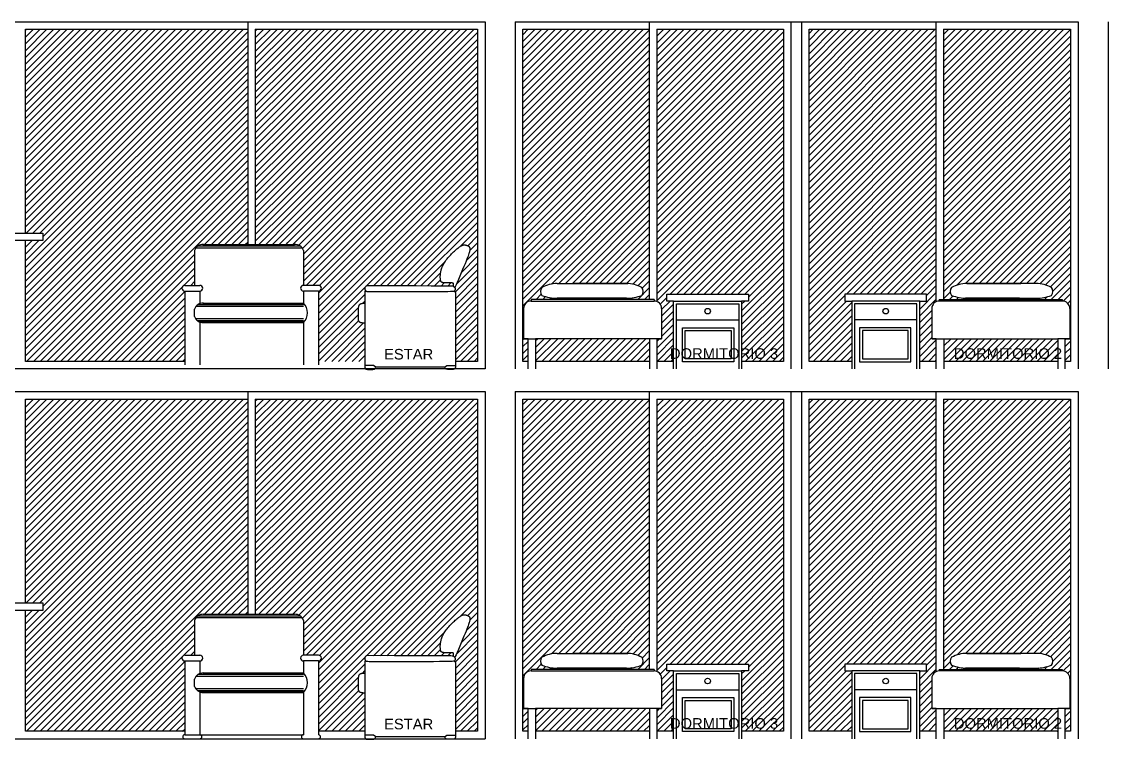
# Model space of a CAD drawing. Header units: millimetres. Extents: x 1217 to 2428, y 234 to 644.
# Drawn here: x 2252.71 to 2259.9, y 421.5 to 426.25 of the extents above; entities that cross this region are included whole.
import ezdxf

# ---------------------------------------------------------------- set-up
doc = ezdxf.new("R2010")
doc.units = ezdxf.units.MM
for name, color, linetype in [('0.1', 251, 'Continuous'), ('0.2', 2, 'Continuous'), ('0.3', 6, 'Continuous'), ('MURO', 5, 'Continuous'), ('Texto', 1, 'Continuous')]:
    doc.layers.add(name, color=color, linetype=linetype)
doc.styles.get("Standard").update_dxf_attribs({"font": 'arial.ttf'})
pattern_1 = [(45, (422.33998, -275.673546), (-0.0224506403, 0.0224506403), [])]
pattern_2 = [(45, (422.33998, -273.22355), (-0.0224506403, 0.0224506403), [])]
pattern_3 = [(45, (422.339967, -273.223546), (-0.0224506403, 0.0224506403), [])]

# ---------------------------------------------------------------- blocks, each defined once
blk = doc.blocks.new('sillon elv 1')
at = {"layer": '0.2'}
blk.add_line((382065.2343, 7753267.5813), (382065.6901, 7753267.5813), dxfattribs=at)
for points in [[(382065.1739, 7753268.114), (382065.1742, 7753268.1156), (382065.1744, 7753268.1172), (382065.1745, 7753268.1189), (382065.1746, 7753268.1205), (382065.1745, 7753268.1222), (382065.1745, 7753268.1238), (382065.1744, 7753268.1253), (382065.1744, 7753268.1268), (382065.1745, 7753268.1281), (382065.1745, 7753268.1294), (382065.1747, 7753268.1306), (382065.1749, 7753268.1316), (382065.1751, 7753268.1326), (382065.1753, 7753268.1335), (382065.1756, 7753268.1342), (382065.1759, 7753268.1349), (382065.1762, 7753268.1355), (382065.1765, 7753268.136), (382065.1768, 7753268.1364), (382065.1771, 7753268.1368), (382065.1775, 7753268.1371), (382065.178, 7753268.1373), (382065.1785, 7753268.1375), (382065.179, 7753268.1376), (382065.1796, 7753268.1377), (382065.1804, 7753268.1378), (382065.1814, 7753268.1379), (382065.1828, 7753268.1379), (382065.1846, 7753268.138), (382065.187, 7753268.138), (382065.19, 7753268.1381), (382065.1937, 7753268.1381), (382065.1982, 7753268.1381), (382065.2034, 7753268.1382), (382065.2089, 7753268.1383), (382065.2147, 7753268.1384), (382065.2204, 7753268.1385), (382065.2259, 7753268.1386), (382065.231, 7753268.1388), (382065.2353, 7753268.139), (382065.2389, 7753268.1392), (382065.2417, 7753268.1395), (382065.2439, 7753268.1397), (382065.2455, 7753268.14), (382065.2467, 7753268.1403), (382065.2476, 7753268.1405), (382065.2482, 7753268.1408), (382065.2488, 7753268.141), (382065.2493, 7753268.1412), (382065.2498, 7753268.1413), (382065.2504, 7753268.1415), (382065.2509, 7753268.1417), (382065.2515, 7753268.142), (382065.2522, 7753268.1423), (382065.2529, 7753268.1426), (382065.2537, 7753268.1431), (382065.2545, 7753268.1437), (382065.2554, 7753268.1444), (382065.2563, 7753268.1454), (382065.2572, 7753268.1465), (382065.2581, 7753268.148), (382065.2589, 7753268.1498), (382065.2597, 7753268.1519), (382065.2604, 7753268.1545), (382065.2611, 7753268.1574), (382065.2616, 7753268.1608), (382065.262, 7753268.1645), (382065.2624, 7753268.1685), (382065.2626, 7753268.1727), (382065.2627, 7753268.1771), (382065.2627, 7753268.1816), (382065.2627, 7753268.1863), (382065.2625, 7753268.1909), (382065.2622, 7753268.1956), (382065.2617, 7753268.2004), (382065.2611, 7753268.2053), (382065.2603, 7753268.2102), (382065.2593, 7753268.2154), (382065.258, 7753268.2207), (382065.2565, 7753268.2262), (382065.2547, 7753268.2319), (382065.2526, 7753268.2378), (382065.2501, 7753268.2439), (382065.2474, 7753268.2502), (382065.2443, 7753268.2566), (382065.2408, 7753268.2632), (382065.2369, 7753268.2699), (382065.2327, 7753268.2767), (382065.228, 7753268.2836), (382065.2229, 7753268.2906), (382065.2176, 7753268.2976), (382065.212, 7753268.3046), (382065.2061, 7753268.3115), (382065.2001, 7753268.3182), (382065.194, 7753268.3249), (382065.1878, 7753268.3313), (382065.1816, 7753268.3375), (382065.1754, 7753268.3434), (382065.1694, 7753268.349), (382065.1635, 7753268.3543), (382065.1578, 7753268.3592), (382065.1525, 7753268.3637), (382065.1475, 7753268.3679), (382065.1429, 7753268.3715), (382065.1387, 7753268.3747), (382065.135, 7753268.3775), (382065.1316, 7753268.3799), (382065.1286, 7753268.382), (382065.1259, 7753268.3837), (382065.1233, 7753268.3851), (382065.1209, 7753268.3863), (382065.1187, 7753268.3874), (382065.1165, 7753268.3882), (382065.1144, 7753268.3889), (382065.1123, 7753268.3895), (382065.1103, 7753268.3899), (382065.1083, 7753268.3902), (382065.1063, 7753268.3904), (382065.1044, 7753268.3905), (382065.1024, 7753268.3904), (382065.1005, 7753268.3903), (382065.0985, 7753268.39), (382065.0966, 7753268.3897), (382065.0947, 7753268.3894), (382065.0929, 7753268.3889), (382065.0912, 7753268.3885), (382065.0896, 7753268.388), (382065.088, 7753268.3876), (382065.0866, 7753268.3872), (382065.0853, 7753268.3867), (382065.084, 7753268.3863), (382065.0829, 7753268.3859), (382065.0818, 7753268.3854), (382065.0808, 7753268.385), (382065.0798, 7753268.3846), (382065.0789, 7753268.3841), (382065.0779, 7753268.3836), (382065.077, 7753268.3831), (382065.0761, 7753268.3825), (382065.0752, 7753268.3818), (382065.0743, 7753268.3811), (382065.0735, 7753268.3803), (382065.0726, 7753268.3794), (382065.0718, 7753268.3784), (382065.071, 7753268.3773), (382065.0702, 7753268.376), (382065.0695, 7753268.3746), (382065.0688, 7753268.3731), (382065.0682, 7753268.3715), (382065.0677, 7753268.3697), (382065.0672, 7753268.3679), (382065.0668, 7753268.3659), (382065.0666, 7753268.3638), (382065.0665, 7753268.3614), (382065.0666, 7753268.3588), (382065.0669, 7753268.3558), (382065.0675, 7753268.3524), (382065.0683, 7753268.3484), (382065.0695, 7753268.3438), (382065.0711, 7753268.3385), (382065.0731, 7753268.3324), (382065.0756, 7753268.3252), (382065.0787, 7753268.3168), (382065.0825, 7753268.3069), (382065.0871, 7753268.2952), (382065.0925, 7753268.2816), (382065.099, 7753268.2658), (382065.1066, 7753268.2475), (382065.1153, 7753268.2269), (382065.1246, 7753268.2047), (382065.1341, 7753268.1823), (382065.1433, 7753268.1607), (382065.1516, 7753268.1412), (382065.1585, 7753268.125), (382065.1635, 7753268.1132), (382065.1662, 7753268.107)], [(382065.7482, 7753268.1195), (382065.7512, 7753268.1185), (382065.7538, 7753268.1173), (382065.7559, 7753268.1159), (382065.7576, 7753268.1144), (382065.759, 7753268.1129), (382065.7601, 7753268.1112), (382065.761, 7753268.1096), (382065.7617, 7753268.1079), (382065.7622, 7753268.1063), (382065.7626, 7753268.1048), (382065.7628, 7753268.1033), (382065.7629, 7753268.1018), (382065.763, 7753268.1004), (382065.7629, 7753268.0991), (382065.7628, 7753268.0978), (382065.7626, 7753268.0966), (382065.7624, 7753268.0954), (382065.7621, 7753268.0943), (382065.7618, 7753268.0932), (382065.7614, 7753268.0922), (382065.7609, 7753268.0912), (382065.7604, 7753268.0903), (382065.7599, 7753268.0894), (382065.7593, 7753268.0885), (382065.7586, 7753268.0877), (382065.7578, 7753268.0869), (382065.757, 7753268.0861), (382065.756, 7753268.0854), (382065.7551, 7753268.0847), (382065.754, 7753268.0841), (382065.7529, 7753268.0835), (382065.7517, 7753268.083), (382065.7502, 7753268.0826), (382065.7476, 7753268.0823), (382065.7428, 7753268.082), (382065.7348, 7753268.0818), (382065.7223, 7753268.0816), (382065.7045, 7753268.0815), (382065.6801, 7753268.0814), (382065.6482, 7753268.0813), (382065.6082, 7753268.0812), (382065.5617, 7753268.0812), (382065.5109, 7753268.0812), (382065.458, 7753268.0813), (382065.4051, 7753268.0813), (382065.3544, 7753268.0815), (382065.3081, 7753268.0817), (382065.2683, 7753268.0819), (382065.2366, 7753268.0823), (382065.2126, 7753268.0827), (382065.1951, 7753268.0832), (382065.1831, 7753268.0837), (382065.1755, 7753268.0842), (382065.1711, 7753268.0848), (382065.169, 7753268.0854), (382065.168, 7753268.0859), (382065.1673, 7753268.0865), (382065.1666, 7753268.0871), (382065.166, 7753268.0877), (382065.1655, 7753268.0884), (382065.1649, 7753268.0891), (382065.1645, 7753268.0899), (382065.164, 7753268.0907), (382065.1636, 7753268.0917), (382065.1633, 7753268.0927), (382065.1629, 7753268.0939), (382065.1627, 7753268.0951), (382065.1625, 7753268.0963), (382065.1623, 7753268.0976), (382065.1623, 7753268.0988), (382065.1623, 7753268.1), (382065.1625, 7753268.1011), (382065.1628, 7753268.1021), (382065.1632, 7753268.1031), (382065.1636, 7753268.1039), (382065.1642, 7753268.1048), (382065.1648, 7753268.1056), (382065.1655, 7753268.1063), (382065.1662, 7753268.1071), (382065.1669, 7753268.1078), (382065.1676, 7753268.1086), (382065.1684, 7753268.1094), (382065.1691, 7753268.1101), (382065.1699, 7753268.1109), (382065.1707, 7753268.1116), (382065.1716, 7753268.1124), (382065.1724, 7753268.113), (382065.1733, 7753268.1137), (382065.1743, 7753268.1143), (382065.1753, 7753268.1148), (382065.1764, 7753268.1153), (382065.1774, 7753268.1157), (382065.1785, 7753268.1161), (382065.1796, 7753268.1164), (382065.1807, 7753268.1167), (382065.1818, 7753268.1169), (382065.1839, 7753268.1172), (382065.1926, 7753268.1174), (382065.2144, 7753268.1176), (382065.2558, 7753268.1178), (382065.3233, 7753268.1181), (382065.4235, 7753268.1185), (382065.563, 7753268.1189), (382065.7482, 7753268.1195)], [(382065.1727, 7753268.0846), (382065.1704, 7753268.0832), (382065.1685, 7753268.0819), (382065.1669, 7753268.0806), (382065.1657, 7753268.0794), (382065.1647, 7753268.0781), (382065.164, 7753268.0769), (382065.1634, 7753268.0758), (382065.1631, 7753268.0746), (382065.1628, 7753268.0726), (382065.1626, 7753268.0652), (382065.1625, 7753268.047), (382065.1624, 7753268.0127), (382065.1624, 7753267.9567), (382065.1624, 7753267.8738), (382065.1624, 7753267.7584), (382065.1624, 7753267.6053)], [(382065.7621, 7753268.0013), (382065.7666, 7753268.0017), (382065.7707, 7753268.0019), (382065.7743, 7753268.0019), (382065.7775, 7753268.0017), (382065.7804, 7753268.0013), (382065.783, 7753268.0009), (382065.7852, 7753268.0003), (382065.7873, 7753267.9997), (382065.7892, 7753267.9991), (382065.791, 7753267.9984), (382065.7926, 7753267.9978), (382065.7941, 7753267.9971), (382065.7954, 7753267.9963), (382065.7966, 7753267.9955), (382065.7977, 7753267.9947), (382065.7987, 7753267.9938), (382065.7996, 7753267.9929), (382065.8005, 7753267.9919), (382065.8012, 7753267.9909), (382065.8018, 7753267.9898), (382065.8024, 7753267.9888), (382065.803, 7753267.9877), (382065.8034, 7753267.9866), (382065.8039, 7753267.9855), (382065.8043, 7753267.9843), (382065.8046, 7753267.9831), (382065.8049, 7753267.9816), (382065.8052, 7753267.9797), (382065.8055, 7753267.9773), (382065.8058, 7753267.9743), (382065.806, 7753267.9705), (382065.8062, 7753267.9658), (382065.8064, 7753267.9601), (382065.8066, 7753267.9536), (382065.8068, 7753267.9466), (382065.8069, 7753267.9394), (382065.8071, 7753267.9322), (382065.8072, 7753267.9251), (382065.8072, 7753267.9186), (382065.8072, 7753267.9129), (382065.8072, 7753267.9081), (382065.8072, 7753267.9041), (382065.807, 7753267.901), (382065.8069, 7753267.8984), (382065.8067, 7753267.8964), (382065.8065, 7753267.8948), (382065.8062, 7753267.8934), (382065.8059, 7753267.8922), (382065.8056, 7753267.891), (382065.8053, 7753267.8898), (382065.8048, 7753267.8887), (382065.8044, 7753267.8876), (382065.8039, 7753267.8865), (382065.8033, 7753267.8855), (382065.8027, 7753267.8845), (382065.802, 7753267.8836), (382065.8012, 7753267.8828), (382065.8004, 7753267.882), (382065.7995, 7753267.8812), (382065.7986, 7753267.8805), (382065.7976, 7753267.8799), (382065.7966, 7753267.8793), (382065.7955, 7753267.8787), (382065.7944, 7753267.8782), (382065.7933, 7753267.8777), (382065.7918, 7753267.8772), (382065.7898, 7753267.8767), (382065.787, 7753267.8762), (382065.783, 7753267.8755), (382065.7778, 7753267.8748), (382065.7709, 7753267.874), (382065.7621, 7753267.8731)], [(382065.1619, 7753267.5923), (382065.1619, 7753267.5897), (382065.1619, 7753267.5872), (382065.162, 7753267.585), (382065.1622, 7753267.5829), (382065.1624, 7753267.581), (382065.1627, 7753267.5792), (382065.163, 7753267.5776), (382065.1633, 7753267.5762), (382065.1636, 7753267.5749), (382065.164, 7753267.5737), (382065.1644, 7753267.5727), (382065.1648, 7753267.5718), (382065.1653, 7753267.5709), (382065.1658, 7753267.5702), (382065.1665, 7753267.5695), (382065.1672, 7753267.5689), (382065.168, 7753267.5684), (382065.1689, 7753267.5679), (382065.17, 7753267.5674), (382065.1712, 7753267.5671), (382065.1727, 7753267.5667), (382065.1744, 7753267.5664), (382065.1763, 7753267.5662), (382065.1785, 7753267.566), (382065.1811, 7753267.5658), (382065.1839, 7753267.5657), (382065.1869, 7753267.5657), (382065.19, 7753267.5656), (382065.1932, 7753267.5656), (382065.1965, 7753267.5656), (382065.1997, 7753267.5657), (382065.2028, 7753267.5657), (382065.2058, 7753267.5658), (382065.2087, 7753267.5658), (382065.2114, 7753267.5659), (382065.2139, 7753267.566), (382065.2162, 7753267.5662), (382065.2184, 7753267.5664), (382065.2203, 7753267.5667), (382065.2221, 7753267.5671), (382065.2237, 7753267.5675), (382065.2251, 7753267.5682), (382065.2265, 7753267.5691), (382065.2278, 7753267.5704), (382065.2292, 7753267.5722), (382065.2307, 7753267.5745), (382065.2324, 7753267.5775), (382065.2343, 7753267.5813)], [(382065.7625, 7753267.5923), (382065.7626, 7753267.5897), (382065.7625, 7753267.5872), (382065.7624, 7753267.585), (382065.7623, 7753267.5829), (382065.762, 7753267.581), (382065.7618, 7753267.5792), (382065.7615, 7753267.5776), (382065.7612, 7753267.5762), (382065.7608, 7753267.5749), (382065.7605, 7753267.5737), (382065.7601, 7753267.5727), (382065.7597, 7753267.5718), (382065.7592, 7753267.5709), (382065.7586, 7753267.5702), (382065.758, 7753267.5695), (382065.7573, 7753267.5689), (382065.7565, 7753267.5684), (382065.7556, 7753267.5679), (382065.7545, 7753267.5674), (382065.7533, 7753267.5671), (382065.7518, 7753267.5667), (382065.7501, 7753267.5664), (382065.7482, 7753267.5662), (382065.7459, 7753267.566), (382065.7434, 7753267.5658), (382065.7406, 7753267.5657), (382065.7376, 7753267.5657), (382065.7345, 7753267.5656), (382065.7312, 7753267.5656), (382065.728, 7753267.5656), (382065.7248, 7753267.5657), (382065.7216, 7753267.5657), (382065.7186, 7753267.5658), (382065.7158, 7753267.5658), (382065.7131, 7753267.5659), (382065.7106, 7753267.566), (382065.7083, 7753267.5662), (382065.7061, 7753267.5664), (382065.7041, 7753267.5667), (382065.7024, 7753267.5671), (382065.7008, 7753267.5675), (382065.6993, 7753267.5682), (382065.698, 7753267.5691), (382065.6966, 7753267.5704), (382065.6952, 7753267.5722), (382065.6937, 7753267.5745), (382065.6921, 7753267.5775), (382065.6901, 7753267.5813)]]:
    blk.add_lwpolyline(points, dxfattribs=at)
at = {"layer": '0.2', "elevation": 0}
for points in [[(382065.7529, 7753268.0835), (382065.7621, 7753268.0835), (382065.7621, 7753267.6053)], [(382065.1624, 7753267.6053), (382065.1619, 7753267.5923)], [(382065.2343, 7753267.5813), (382065.2197, 7753267.5923), (382065.1619, 7753267.5923)], [(382065.6901, 7753267.5813), (382065.7047, 7753267.5923), (382065.7636, 7753267.5923)], [(382065.7621, 7753267.6053), (382065.7625, 7753267.5923)]]:
    blk.add_lwpolyline(points, dxfattribs=at)

msp = doc.modelspace()

# ---------------------------------------------------------------- hatches: boundary and pattern name
at = {"layer": '0.1', "ltscale": 3}
h = msp.add_hatch(dxfattribs=at)
h.set_pattern_fill('ANSI31', color=256, scale=0.01)
h.set_pattern_definition(pattern_2)
h.paths.add_polyline_path([(2254.25251, 426.20099), (2254.46816, 426.20099), (2254.46816, 424.77581), (2254.25251, 424.77581)])
h.paths.add_polyline_path([(2252.86861, 426.20099), (2254.20251, 426.20099), (2254.20251, 424.77581), (2253.90862, 424.77581, 0.3308107), (2253.85003, 424.73578), (2253.85003, 424.50486), (2253.78505, 424.50486, 1), (2253.78505, 424.46691), (2253.78505, 424.00099), (2252.86861, 424.00099)])
h.paths.add_polyline_path([(2252.7306, 426.20099), (2252.86861, 426.20099), (2252.86861, 424.00099), (2252.7306, 424.00099), (2252.7306, 424.80099), (2252.84561, 424.80099), (2252.84561, 424.85099), (2252.7306, 424.85099)])
h.paths.add_polyline_path([(2251.81582, 426.20099), (2252.5606, 426.20099), (2252.5606, 425.50099), (2251.81582, 425.50099)])
h.paths.add_polyline_path([(2251.57076, 426.20099), (2251.76582, 426.20099), (2251.76582, 425.50099), (2251.57076, 425.50099)])
h = msp.add_hatch(dxfattribs=at)
h.set_pattern_fill('ANSI31', color=256, scale=0.01)
h.set_pattern_definition(pattern_2)
h.paths.add_polyline_path([(2254.46816, 426.20099), (2255.72441, 426.20099), (2255.72441, 424.00099), (2255.57804, 424.00099), (2255.57805, 424.14078), (2255.57807, 424.25611), (2255.57807, 424.33904), (2255.57805, 424.39499), (2255.57798, 424.42935), (2255.57786, 424.44752), (2255.57762, 424.45673), (2255.57584, 424.46061), (2255.57287, 424.46364), (2255.56824, 424.46681), (2255.57199, 424.46784), (2255.57521, 424.47068), (2255.57709, 424.47439), (2255.57823, 424.47944), (2255.57802, 424.48402), (2255.57641, 424.48699), (2255.5743, 424.48941), (2255.57692, 424.49554), (2255.58196, 424.50732), (2255.58888, 424.52355), (2255.59718, 424.54304), (2255.60633, 424.56459), (2255.61584, 424.58704), (2255.62518, 424.60919), (2255.63384, 424.62986), (2255.64142, 424.64811), (2255.6479, 424.66392), (2255.65339, 424.67753), (2255.65798, 424.68919), (2255.66177, 424.69911), (2255.66487, 424.70754), (2255.66736, 424.7147), (2255.66934, 424.72084), (2255.67091, 424.72616), (2255.67268, 424.73294), (2255.67381, 424.73977), (2255.67398, 424.74492), (2255.67349, 424.7492), (2255.67236, 424.75382), (2255.67029, 424.75836), (2255.66752, 424.76228), (2255.66414, 424.76507), (2255.66021, 424.76716), (2255.6565, 424.76862), (2255.65235, 424.76998), (2255.6473, 424.77137), (2255.64175, 424.77247), (2255.63601, 424.77291), (2255.63114, 424.77247), (2255.62709, 424.77161), (2255.62284, 424.77019), (2255.61832, 424.76814), (2255.61329, 424.76527), (2255.6088, 424.76225), (2255.60546, 424.75986), (2255.60173, 424.75708), (2255.59759, 424.75386), (2255.59299, 424.75018), (2255.58797, 424.74606), (2255.5826, 424.74153), (2255.57695, 424.7366), (2255.57106, 424.73132), (2255.565, 424.72571), (2255.55884, 424.7198), (2255.55264, 424.71362), (2255.54645, 424.7072), (2255.54032, 424.70057), (2255.53432, 424.69379), (2255.52848, 424.6869), (2255.52286, 424.67993), (2255.5175, 424.67294), (2255.51246, 424.66596), (2255.50779, 424.65904), (2255.50352, 424.65222), (2255.49966, 424.64551), (2255.49617, 424.63894), (2255.49306, 424.63251), (2255.4903, 424.62623), (2255.48787, 424.62014), (2255.48575, 424.61423), (2255.48394, 424.60852), (2255.48242, 424.60302), (2255.48115, 424.59772), (2255.48012, 424.59258), (2255.47931, 424.58759), (2255.4787, 424.58272), (2255.47825, 424.57795), (2255.47795, 424.57325), (2255.47777, 424.5686), (2255.4777, 424.56398), (2255.47773, 424.55945), (2255.47786, 424.55504), (2255.47821, 424.54865), (2255.47907, 424.54121), (2255.4803, 424.53539), (2255.48223, 424.53024), (2255.4849, 424.52678), (2255.48798, 424.52458), (2255.49197, 424.52319), (2255.49356, 424.52255), (2255.49745, 424.5219), (2255.50152, 424.52155), (2255.5051, 424.52133), (2255.50949, 424.52113), (2255.51455, 424.52097), (2255.52004, 424.52083), (2255.52577, 424.52071), (2255.53152, 424.52062), (2255.53707, 424.52054), (2255.54221, 424.52048), (2255.54673, 424.52043), (2255.55048, 424.52039), (2255.55348, 424.52035), (2255.55585, 424.52032), (2255.55767, 424.52028), (2255.55904, 424.52023), (2255.56007, 424.52016), (2255.56084, 424.52007), (2255.56145, 424.51996), (2255.56199, 424.51981), (2255.56247, 424.51963), (2255.56291, 424.51939), (2255.5633, 424.51911), (2255.56366, 424.51876), (2255.56399, 424.51834), (2255.56429, 424.51784), (2255.56458, 424.51725), (2255.56486, 424.51657), (2255.56513, 424.5158), (2255.56537, 424.51493), (2255.56558, 424.51396), (2255.56576, 424.51289), (2255.5659, 424.51173), (2255.56599, 424.51046), (2255.56603, 424.5091), (2255.56601, 424.50764), (2255.56597, 424.50609), (2255.56581, 424.50113), (2255.56638, 424.49655), (2255.56265, 424.49825), (2255.55815, 424.49946), (2255.54783, 424.49971), (2255.52607, 424.49992), (2255.48469, 424.50016), (2255.41716, 424.50044), (2255.31694, 424.5008), (2255.17747, 424.50126), (2254.99223, 424.50182), (2254.98783, 424.50034), (2254.9836, 424.49763), (2254.98079, 424.49449), (2254.97866, 424.49049), (2254.97753, 424.48571), (2254.97746, 424.48155), (2254.97815, 424.47704), (2254.97964, 424.47302), (2254.98218, 424.4695), (2254.98673, 424.46585), (2254.97837, 424.46585), (2254.97837, 424.38365), (2254.9738, 424.38408), (2254.96787, 424.38435), (2254.96147, 424.38393), (2254.95644, 424.38299), (2254.95108, 424.38144), (2254.94623, 424.37942), (2254.94261, 424.3771), (2254.93997, 424.37437), (2254.93801, 424.37123), (2254.93615, 424.36691), (2254.93533, 424.36311), (2254.93479, 424.3584), (2254.93444, 424.35279), (2254.93422, 424.34809), (2254.93402, 424.34241), (2254.93382, 424.33596), (2254.93365, 424.32898), (2254.9335, 424.32174), (2254.93337, 424.31449), (2254.93328, 424.30748), (2254.93322, 424.30097), (2254.9332, 424.29522), (2254.93323, 424.28809), (2254.93349, 424.2805), (2254.9341, 424.27596), (2254.93536, 424.27138), (2254.93737, 424.26715), (2254.94026, 424.2639), (2254.94373, 424.26163), (2254.94745, 424.25984), (2254.95175, 424.25876), (2254.95741, 424.25788), (2254.96269, 424.25718), (2254.96959, 424.25637), (2254.97837, 424.25543), (2254.97837, 424.00099), (2254.67089, 424.00099), (2254.67089, 424.46691, 1), (2254.67089, 424.50486), (2254.57089, 424.50486), (2254.57089, 424.73578, 0.3308101), (2254.5123, 424.77581), (2254.46816, 424.77581)])
h = msp.add_hatch(dxfattribs=at)
h.set_pattern_fill('ANSI31', color=256, scale=0.01)
h.set_pattern_definition(pattern_3)
h.paths.add_polyline_path([(2257.07144, 426.201), (2257.74957, 426.201), (2257.74957, 424.00099), (2257.47319, 424.00099), (2257.47319, 424.401), (2257.51819, 424.401), (2257.51819, 424.446), (2257.47319, 424.446), (2257.07144, 424.446)])
h.paths.add_polyline_path([(2256.91199, 426.201), (2257.07144, 426.201), (2257.07144, 424.446), (2256.97819, 424.446), (2256.97819, 424.401), (2257.02319, 424.401), (2257.02319, 424.00099), (2256.91337, 424.00099), (2256.91337, 424.151), (2256.94337, 424.151), (2256.94337, 424.351, 0.3063972), (2256.91199, 424.3974)])
h.paths.add_polyline_path([(2256.0244, 426.201), (2256.86199, 426.201), (2256.86199, 424.411), (2256.07895, 424.411), (2256.07897, 424.401, 0.4142136), (2256.02897, 424.351), (2256.02897, 424.151), (2256.05897, 424.151), (2256.05897, 424.00099), (2256.0244, 424.00099)])
h.paths.add_polyline_path([(2256.15082, 424.43802, -0.340832), (2256.15082, 424.4911, -0.1255988), (2256.25177, 424.51687), (2256.71081, 424.51687, -0.1255988), (2256.81177, 424.4911, -0.340832), (2256.81177, 424.43802, -0.0910283), (2256.71081, 424.41949), (2256.25177, 424.41949, -0.0910283)], flags=16)
h.paths.add_polyline_path([(2256.10897, 424.151), (2256.86337, 424.151), (2256.86337, 424.00099), (2256.10897, 424.00099)])
h.paths.add_polyline_path([(2257.73469, 423.97919), (2256.98255, 423.97919), (2256.98255, 424.12344), (2257.73469, 424.12344)], flags=9)
h = msp.add_hatch(dxfattribs=at)
h.set_pattern_fill('ANSI31', color=256, scale=0.01)
h.set_pattern_definition(pattern_3)
h.paths.add_polyline_path([(2258.81056, 426.201), (2259.65154, 426.201), (2259.64697, 424.351, 0.4142136), (2259.59697, 424.401), (2259.59698, 424.411), (2258.81056, 424.411)])
h.paths.add_polyline_path([(2258.86417, 424.43802, -0.340832), (2258.86417, 424.4911, -0.1255988), (2258.96512, 424.51687), (2259.32257, 424.51687), (2259.42416, 424.51687, -0.1255988), (2259.52512, 424.4911, -0.340832), (2259.52512, 424.43802, -0.0910283), (2259.42416, 424.41949), (2258.96512, 424.41949, -0.0910283)], flags=16)
h.paths.add_polyline_path([(2258.81257, 424.151), (2259.56697, 424.151), (2259.56697, 424.001), (2258.81257, 424.001)])
h.paths.add_polyline_path([(2259.61697, 424.151), (2259.64697, 424.151), (2259.64697, 424.351), (2259.65154, 426.201), (2259.65154, 424.001), (2259.61697, 424.001)])
h.paths.add_polyline_path([(2257.91957, 426.201), (2258.76056, 426.201), (2258.76056, 424.39589, 0.2861952), (2258.73257, 424.351), (2258.73257, 424.151), (2258.76257, 424.151), (2258.76257, 424.001), (2258.65275, 424.001), (2258.65275, 424.401), (2258.69775, 424.401), (2258.69775, 424.446), (2258.20275, 424.446), (2258.15775, 424.446), (2258.15775, 424.401), (2258.20275, 424.401), (2258.20275, 424.001), (2257.91957, 424.001)])
h = msp.add_hatch(dxfattribs=at)
h.set_pattern_fill('ANSI31', color=256, scale=0.01)
h.set_pattern_definition(pattern_1)
h.paths.add_polyline_path([(2254.25251, 423.75099), (2254.46816, 423.75099), (2254.46816, 422.32582), (2254.25251, 422.32582)])
h.paths.add_polyline_path([(2252.86861, 423.75099), (2254.20251, 423.75099), (2254.20251, 422.32582), (2253.90862, 422.32582, 0.3308107), (2253.85003, 422.28579), (2253.85003, 422.05486), (2253.78505, 422.05486, 1), (2253.78505, 422.01691), (2253.78505, 421.55099), (2252.86861, 421.55099)])
h.paths.add_polyline_path([(2252.7306, 423.75099), (2252.86861, 423.75099), (2252.86861, 421.55099), (2252.7306, 421.55099), (2252.7306, 422.35099), (2252.84561, 422.35099), (2252.84561, 422.40099), (2252.7306, 422.40099)])
h.paths.add_polyline_path([(2251.81582, 423.75099), (2252.5606, 423.75099), (2252.5606, 423.05099), (2251.81582, 423.05099)])
h.paths.add_polyline_path([(2251.57076, 423.75099), (2251.76582, 423.75099), (2251.76582, 423.05099), (2251.57076, 423.05099)])
h = msp.add_hatch(dxfattribs=at)
h.set_pattern_fill('ANSI31', color=256, scale=0.01)
h.set_pattern_definition(pattern_1)
h.paths.add_polyline_path([(2254.46816, 423.75099), (2255.72441, 423.75099), (2255.72441, 421.55099), (2255.57804, 421.55099), (2255.57805, 421.69078), (2255.57807, 421.80611), (2255.57807, 421.88904), (2255.57805, 421.94499), (2255.57798, 421.97935), (2255.57786, 421.99753), (2255.57762, 422.00673), (2255.57584, 422.01062), (2255.57287, 422.01364), (2255.56824, 422.01681), (2255.57199, 422.01784), (2255.57521, 422.02069), (2255.57709, 422.02439), (2255.57823, 422.02945), (2255.57802, 422.03402), (2255.57641, 422.037), (2255.5743, 422.03941), (2255.57692, 422.04554), (2255.58196, 422.05733), (2255.58888, 422.07355), (2255.59718, 422.09304), (2255.60633, 422.1146), (2255.61584, 422.13704), (2255.62518, 422.15919), (2255.63384, 422.17987), (2255.64142, 422.19811), (2255.6479, 422.21392), (2255.65339, 422.22754), (2255.65798, 422.23919), (2255.66177, 422.24911), (2255.66487, 422.25754), (2255.66736, 422.26471), (2255.66934, 422.27084), (2255.67091, 422.27616), (2255.67268, 422.28295), (2255.67381, 422.28977), (2255.67398, 422.29492), (2255.67349, 422.2992), (2255.67236, 422.30383), (2255.67029, 422.30836), (2255.66752, 422.31229), (2255.66414, 422.31507), (2255.66021, 422.31716), (2255.6565, 422.31863), (2255.65235, 422.31998), (2255.6473, 422.32138), (2255.64175, 422.32248), (2255.63601, 422.32291), (2255.63114, 422.32247), (2255.62709, 422.32161), (2255.62284, 422.32019), (2255.61832, 422.31814), (2255.61329, 422.31527), (2255.6088, 422.31225), (2255.60546, 422.30986), (2255.60173, 422.30708), (2255.59759, 422.30386), (2255.59299, 422.30019), (2255.58797, 422.29607), (2255.5826, 422.29153), (2255.57695, 422.28661), (2255.57106, 422.28133), (2255.565, 422.27572), (2255.55884, 422.26981), (2255.55264, 422.26362), (2255.54645, 422.2572), (2255.54032, 422.25058), (2255.53432, 422.24379), (2255.52848, 422.2369), (2255.52286, 422.22994), (2255.5175, 422.22294), (2255.51246, 422.21596), (2255.50779, 422.20905), (2255.50352, 422.20222), (2255.49966, 422.19552), (2255.49617, 422.18894), (2255.49306, 422.18251), (2255.4903, 422.17624), (2255.48787, 422.17014), (2255.48575, 422.16423), (2255.48394, 422.15852), (2255.48242, 422.15302), (2255.48115, 422.14772), (2255.48012, 422.14258), (2255.47931, 422.13759), (2255.4787, 422.13272), (2255.47825, 422.12795), (2255.47795, 422.12325), (2255.47777, 422.1186), (2255.4777, 422.11399), (2255.47773, 422.10945), (2255.47786, 422.10504), (2255.47821, 422.09866), (2255.47907, 422.09122), (2255.4803, 422.08539), (2255.48223, 422.08024), (2255.4849, 422.07678), (2255.48798, 422.07459), (2255.49197, 422.07319), (2255.49356, 422.07255), (2255.49745, 422.07191), (2255.50152, 422.07155), (2255.5051, 422.07133), (2255.50949, 422.07114), (2255.51455, 422.07097), (2255.52004, 422.07083), (2255.52577, 422.07072), (2255.53152, 422.07062), (2255.53707, 422.07054), (2255.54221, 422.07048), (2255.54673, 422.07043), (2255.55048, 422.07039), (2255.55348, 422.07036), (2255.55585, 422.07032), (2255.55767, 422.07028), (2255.55904, 422.07023), (2255.56007, 422.07016), (2255.56084, 422.07007), (2255.56145, 422.06996), (2255.56199, 422.06981), (2255.56247, 422.06963), (2255.56291, 422.0694), (2255.5633, 422.06911), (2255.56366, 422.06876), (2255.56399, 422.06834), (2255.56429, 422.06784), (2255.56458, 422.06726), (2255.56486, 422.06658), (2255.56513, 422.0658), (2255.56537, 422.06493), (2255.56558, 422.06396), (2255.56576, 422.0629), (2255.5659, 422.06173), (2255.56599, 422.06047), (2255.56603, 422.0591), (2255.56601, 422.05764), (2255.56597, 422.05609), (2255.56581, 422.05113), (2255.56638, 422.04655), (2255.56265, 422.04826), (2255.55815, 422.04947), (2255.54783, 422.04971), (2255.52607, 422.04992), (2255.48469, 422.05016), (2255.41716, 422.05045), (2255.31694, 422.05081), (2255.17747, 422.05126), (2254.99223, 422.05183), (2254.98783, 422.05034), (2254.9836, 422.04763), (2254.98079, 422.0445), (2254.97866, 422.0405), (2254.97753, 422.03571), (2254.97746, 422.03155), (2254.97815, 422.02704), (2254.97964, 422.02303), (2254.98218, 422.0195), (2254.98673, 422.01586), (2254.97837, 422.01586), (2254.97837, 421.93366), (2254.9738, 421.93408), (2254.96787, 421.93435), (2254.96147, 421.93393), (2254.95644, 421.933), (2254.95108, 421.93144), (2254.94623, 421.92942), (2254.94261, 421.92711), (2254.93997, 421.92438), (2254.93801, 421.92124), (2254.93615, 421.91691), (2254.93533, 421.91311), (2254.93479, 421.9084), (2254.93444, 421.9028), (2254.93422, 421.89809), (2254.93402, 421.89241), (2254.93382, 421.88596), (2254.93365, 421.87899), (2254.9335, 421.87175), (2254.93337, 421.86449), (2254.93328, 421.85749), (2254.93322, 421.85098), (2254.9332, 421.84522), (2254.93323, 421.8381), (2254.93349, 421.8305), (2254.9341, 421.82596), (2254.93536, 421.82138), (2254.93737, 421.81715), (2254.94026, 421.8139), (2254.94373, 421.81163), (2254.94745, 421.80985), (2254.95175, 421.80877), (2254.95741, 421.80788), (2254.96269, 421.80719), (2254.96959, 421.80638), (2254.97837, 421.80543), (2254.97837, 421.55099), (2254.67089, 421.55099), (2254.67089, 422.01691, 1), (2254.67089, 422.05486), (2254.57089, 422.05486), (2254.57089, 422.28579, 0.3308101), (2254.5123, 422.32582), (2254.46816, 422.32582)])
h = msp.add_hatch(dxfattribs=at)
h.set_pattern_fill('ANSI31', color=256, scale=0.01)
h.set_pattern_definition(pattern_1)
h.paths.add_polyline_path([(2257.07145, 423.751), (2257.74959, 423.751), (2257.74959, 421.55099), (2257.4732, 421.55099), (2257.4732, 421.95099), (2257.5182, 421.95099), (2257.5182, 421.99599), (2257.4732, 421.99599), (2257.07145, 421.99599)])
h.paths.add_polyline_path([(2256.912, 423.751), (2257.07145, 423.751), (2257.07145, 421.99599), (2256.9782, 421.99599), (2256.9782, 421.95099), (2257.0232, 421.95099), (2257.0232, 421.55099), (2256.91338, 421.55099), (2256.91338, 421.70099), (2256.94338, 421.70099), (2256.94338, 421.90099, 0.3063972), (2256.912, 421.9474)])
h.paths.add_polyline_path([(2256.02441, 423.751), (2256.862, 423.751), (2256.862, 421.96099), (2256.07897, 421.96099), (2256.07898, 421.95099, 0.4142136), (2256.02898, 421.90099), (2256.02898, 421.70099), (2256.05898, 421.70099), (2256.05898, 421.55099), (2256.02441, 421.55099)])
h.paths.add_polyline_path([(2256.15083, 421.98802, -0.340832), (2256.15083, 422.0411, -0.1255988), (2256.25178, 422.06687), (2256.71083, 422.06687, -0.1255988), (2256.81178, 422.0411, -0.340832), (2256.81178, 421.98802, -0.0910283), (2256.71083, 421.96949), (2256.25178, 421.96949, -0.0910283)], flags=16)
h.paths.add_polyline_path([(2256.10898, 421.70099), (2256.86338, 421.70099), (2256.86338, 421.55099), (2256.10898, 421.55099)])
h.paths.add_polyline_path([(2257.7347, 421.52919), (2256.98256, 421.52919), (2256.98256, 421.67344), (2257.7347, 421.67344)], flags=9)
h = msp.add_hatch(dxfattribs=at)
h.set_pattern_fill('ANSI31', color=256, scale=0.01)
h.set_pattern_definition(pattern_1)
h.paths.add_polyline_path([(2258.81057, 423.75099), (2259.65155, 423.75099), (2259.64698, 421.90099, 0.4142136), (2259.59698, 421.95099), (2259.59699, 421.96099), (2258.81057, 421.96099)])
h.paths.add_polyline_path([(2258.86418, 421.98802, -0.340832), (2258.86418, 422.0411, -0.1255988), (2258.96513, 422.06687), (2259.32258, 422.06687), (2259.42418, 422.06687, -0.1255988), (2259.52513, 422.0411, -0.340832), (2259.52513, 421.98802, -0.0910283), (2259.42418, 421.96949), (2258.96513, 421.96949, -0.0910283)], flags=16)
h.paths.add_polyline_path([(2258.81258, 421.70099), (2259.56698, 421.70099), (2259.56698, 421.55099), (2258.81258, 421.55099)])
h.paths.add_polyline_path([(2259.61698, 421.70099), (2259.64698, 421.70099), (2259.64698, 421.90099), (2259.65155, 423.75099), (2259.65155, 421.55099), (2259.61698, 421.55099)])
h.paths.add_polyline_path([(2257.91959, 423.75099), (2258.76057, 423.75099), (2258.76057, 421.94589, 0.2861952), (2258.73258, 421.90099), (2258.73258, 421.70099), (2258.76258, 421.70099), (2258.76258, 421.55099), (2258.65276, 421.55099), (2258.65276, 421.95099), (2258.69776, 421.95099), (2258.69776, 421.99599), (2258.20276, 421.99599), (2258.15776, 421.99599), (2258.15776, 421.95099), (2258.20276, 421.95099), (2258.20276, 421.55099), (2257.91959, 421.55099)])

# ---------------------------------------------------------------- linework, layer by layer
at = {"layer": '0.1', "linetype": 'ByBlock'}
for p, q in [((2256.02897, 424.351, 0), (2256.02897, 424.151, 0)), ((2256.89337, 424.411, 0), (2256.07895, 424.411, 0)), ((2256.07897, 424.401, 0), (2256.89335, 424.401, 0)), ((2256.94337, 424.351, 0), (2256.94337, 424.151, 0)), ((2258.73257, 424.351, 0), (2258.73257, 424.151, 0)), ((2258.78257, 424.411, 0), (2259.59698, 424.411, 0)), ((2259.59697, 424.401, 0), (2258.78258, 424.401, 0)), ((2259.64697, 424.351, 0), (2259.64697, 424.151, 0)), ((2256.02897, 424.151, 0), (2256.10897, 424.151, 0)), ((2256.05897, 424.151, 0), (2256.02897, 424.151, 0)), ((2256.05897, 423.951, 0), (2256.05897, 424.151, 0)), ((2256.94337, 424.151, 0), (2256.10897, 424.151, 0)), ((2256.10897, 424.151, 0), (2256.10897, 423.951, 0)), ((2256.94337, 424.151, 0), (2256.86337, 424.151, 0)), ((2256.91337, 424.151, 0), (2256.94337, 424.151, 0)), ((2256.91337, 423.951, 0), (2256.91337, 424.151, 0)), ((2258.73257, 424.151, 0), (2258.81257, 424.151, 0)), ((2258.73257, 424.151, 0), (2259.56697, 424.151, 0)), ((2258.76257, 424.151, 0), (2258.73257, 424.151, 0)), ((2258.76257, 423.951, 0), (2258.76257, 424.151, 0)), ((2259.56697, 424.151, 0), (2259.56697, 423.951, 0)), ((2259.64697, 424.151, 0), (2259.56697, 424.151, 0)), ((2259.61697, 424.151, 0), (2259.64697, 424.151, 0)), ((2259.61697, 423.951, 0), (2259.61697, 424.151, 0)), ((2256.02898, 421.90099, 0), (2256.02898, 421.70099, 0)), ((2256.89338, 421.96099, 0), (2256.07897, 421.96099, 0)), ((2256.07898, 421.95099, 0), (2256.89337, 421.95099, 0)), ((2256.94338, 421.90099, 0), (2256.94338, 421.70099, 0)), ((2258.73258, 421.90099, 0), (2258.73258, 421.70099, 0)), ((2258.78258, 421.96099, 0), (2259.59699, 421.96099, 0)), ((2259.59698, 421.95099, 0), (2258.78259, 421.95099, 0)), ((2259.64698, 421.90099, 0), (2259.64698, 421.70099, 0)), ((2256.02898, 421.70099, 0), (2256.10898, 421.70099, 0)), ((2256.05898, 421.70099, 0), (2256.02898, 421.70099, 0)), ((2256.05898, 421.50099, 0), (2256.05898, 421.70099, 0)), ((2256.94338, 421.70099, 0), (2256.10898, 421.70099, 0)), ((2256.10898, 421.70099, 0), (2256.10898, 421.50099, 0)), ((2256.94338, 421.70099, 0), (2256.86338, 421.70099, 0)), ((2256.91338, 421.70099, 0), (2256.94338, 421.70099, 0)), ((2256.91338, 421.50099, 0), (2256.91338, 421.70099, 0)), ((2258.73258, 421.70099, 0), (2258.81258, 421.70099, 0)), ((2258.73258, 421.70099, 0), (2259.56698, 421.70099, 0)), ((2258.76258, 421.70099, 0), (2258.73258, 421.70099, 0)), ((2258.76258, 421.50099, 0), (2258.76258, 421.70099, 0)), ((2259.56698, 421.70099, 0), (2259.56698, 421.50099, 0)), ((2259.64698, 421.70099, 0), (2259.56698, 421.70099, 0)), ((2259.61698, 421.70099, 0), (2259.64698, 421.70099, 0)), ((2259.61698, 421.50099, 0), (2259.61698, 421.70099, 0))]:
    msp.add_line(p, q, dxfattribs=at)
at = {"layer": '0.1'}
for p, q in [((2256.86337, 424.151, 0), (2256.86337, 423.951, 0)), ((2258.81257, 424.151, 0), (2258.81257, 423.951, 0)), ((2256.86338, 421.70099, 0), (2256.86338, 421.50099, 0)), ((2258.81258, 421.70099, 0), (2258.81258, 421.50099, 0))]:
    msp.add_line(p, q, dxfattribs=at)
at = {"layer": '0.1', "ltscale": 3, "elevation": 0}
for points in [[(2254.20251, 426.25099), (2254.20251, 424.77581)], [(2256.86199, 426.251), (2256.86199, 424.411)], [(2258.76056, 426.251), (2258.76056, 424.39589)], [(2252.7306, 424.85099), (2252.7306, 426.20099), (2254.20251, 426.20099)], [(2254.25251, 426.20099), (2255.72441, 426.20099), (2255.72441, 424.00099), (2255.57804, 424.00099)], [(2254.25251, 426.20099), (2254.25251, 424.77581)], [(2256.05897, 424.00099), (2256.0244, 424.00099), (2256.0244, 426.201), (2256.86199, 426.201)], [(2256.91199, 426.201), (2257.74957, 426.201), (2257.74957, 424.00099), (2257.47319, 424.00099)], [(2256.91199, 426.201), (2256.91199, 424.3974)], [(2258.20275, 424.001), (2257.91957, 424.001), (2257.91957, 426.201), (2258.76056, 426.201)], [(2258.81056, 426.201), (2259.65154, 426.201), (2259.65154, 424.001), (2259.61697, 424.001)], [(2258.81056, 426.201), (2258.81056, 424.411)], [(2253.78505, 424.00099), (2252.7306, 424.00099), (2252.7306, 424.80099)], [(2256.86337, 424.00099), (2256.10897, 424.00099)], [(2257.02319, 424.00099), (2256.91337, 424.00099)], [(2258.76257, 424.001), (2258.65275, 424.001)], [(2259.56697, 424.001), (2258.81257, 424.001)], [(2254.20251, 423.80099), (2254.20251, 422.32582)], [(2256.862, 423.801), (2256.862, 421.96099)], [(2258.76057, 423.80099), (2258.76057, 421.94589)], [(2252.7306, 422.40099), (2252.7306, 423.75099), (2254.20251, 423.75099)], [(2254.25251, 423.75099), (2255.72441, 423.75099), (2255.72441, 421.55099), (2255.57804, 421.55099)], [(2254.25251, 423.75099), (2254.25251, 422.32582)], [(2256.05898, 421.55099), (2256.02441, 421.55099), (2256.02441, 423.751), (2256.862, 423.751)], [(2256.912, 423.751), (2257.74959, 423.751), (2257.74959, 421.55099), (2257.4732, 421.55099)], [(2256.912, 423.751), (2256.912, 421.9474)], [(2258.20276, 421.55099), (2257.91959, 421.55099), (2257.91959, 423.75099), (2258.76057, 423.75099)], [(2258.81057, 423.75099), (2259.65155, 423.75099), (2259.65155, 421.55099), (2259.61698, 421.55099)], [(2258.81057, 423.75099), (2258.81057, 421.96099)], [(2253.78505, 421.55099), (2252.7306, 421.55099), (2252.7306, 422.35099)], [(2254.97837, 421.55099), (2254.67089, 421.55099)], [(2256.86338, 421.55099), (2256.10898, 421.55099)], [(2257.0232, 421.55099), (2256.91338, 421.55099)], [(2258.76258, 421.55099), (2258.65276, 421.55099)], [(2259.56698, 421.55099), (2258.81258, 421.55099)]]:
    msp.add_lwpolyline(points, dxfattribs=at)
at = {"layer": '0.1', "linetype": 'ByBlock', "elevation": 0}
for points in [[(2253.85003, 424.73578), (2253.85003, 424.50486)], [(2253.85003, 424.73578), (2253.85003, 424.50486)], [(2253.85003, 424.73578), (2253.85003, 424.50486)], [(2253.86033, 424.75417), (2254.56059, 424.75417)], [(2253.87421, 424.76648), (2254.54671, 424.76648)], [(2253.90391, 424.77581), (2254.5123, 424.77581)], [(2253.90391, 424.77581), (2254.5123, 424.77581)], [(2254.57089, 424.73578), (2254.57089, 424.50486)], [(2254.57089, 424.73578), (2254.57089, 424.50486)], [(2253.78505, 424.50486), (2253.88505, 424.50486)], [(2253.78505, 424.50486), (2253.88505, 424.50486)], [(2254.67089, 424.50486), (2254.57089, 424.50486)], [(2254.67089, 424.50486), (2254.57089, 424.50486)], [(2253.78505, 424.46691), (2253.78505, 423.9777)], [(2253.78505, 424.46691), (2253.88505, 424.46691)], [(2253.78505, 424.46691), (2253.78505, 423.9777)], [(2253.78505, 424.46691), (2253.88505, 424.46691)], [(2253.88505, 424.46691), (2253.88505, 424.38705)], [(2253.88505, 424.46691), (2253.88505, 424.38705)], [(2254.57089, 424.46691), (2254.57089, 424.38705)], [(2254.67089, 424.46691), (2254.57089, 424.46691)], [(2254.57089, 424.46691), (2254.57089, 424.38705)], [(2254.67089, 424.46691), (2254.57089, 424.46691)], [(2254.67089, 424.46691), (2254.67089, 423.9777)], [(2254.67089, 424.46691), (2254.67089, 423.9777)], [(2257.02319, 424.401), (2256.97819, 424.401), (2256.97819, 424.446), (2257.47319, 424.446), (2257.51819, 424.446), (2257.51819, 424.401), (2257.47319, 424.401)], [(2258.65275, 424.401), (2258.69775, 424.401), (2258.69775, 424.446), (2258.20275, 424.446), (2258.15775, 424.446), (2258.15775, 424.401), (2258.20275, 424.401)], [(2253.85003, 424.29849), (2253.85003, 424.34703)], [(2253.86083, 424.36601), (2254.57089, 424.36601)], [(2253.86083, 424.36601), (2254.57089, 424.36601)], [(2253.87584, 424.37873), (2254.57089, 424.37873)], [(2253.90391, 424.38705), (2254.57089, 424.38705)], [(2253.90391, 424.38705), (2254.57089, 424.38705)], [(2256.07895, 424.411), (2256.07897, 424.401)], [(2256.89337, 424.411), (2256.89335, 424.401)], [(2257.02319, 423.951), (2257.02319, 424.401), (2257.47319, 424.401), (2257.47319, 423.951)], [(2257.04119, 423.951), (2257.04119, 424.383), (2257.45519, 424.383), (2257.45519, 423.951)], [(2258.65275, 423.951), (2258.65275, 424.401), (2258.20275, 424.401), (2258.20275, 423.951)], [(2258.63475, 423.951), (2258.63475, 424.383), (2258.22075, 424.383), (2258.22075, 423.951)], [(2258.78257, 424.411), (2258.78258, 424.401)], [(2259.59698, 424.411), (2259.59697, 424.401)], [(2253.85665, 424.28508), (2254.57089, 424.28508)], [(2257.04119, 424.27609), (2257.45519, 424.27609)], [(2258.63475, 424.27609), (2258.22075, 424.27609)], [(2253.86919, 424.27138), (2254.57089, 424.27138)], [(2253.88505, 424.26233), (2253.88505, 423.98156)], [(2253.88505, 424.26233), (2254.57089, 424.26233)], [(2253.88505, 424.26233), (2254.57089, 424.26233)], [(2253.88505, 424.25846), (2253.88505, 423.9777)], [(2253.90862, 424.25846), (2254.57089, 424.25846)], [(2253.90862, 424.25846), (2254.57089, 424.25846)], [(2254.57089, 424.25846), (2254.57089, 423.9777)], [(2254.57089, 424.25846), (2254.57089, 423.9777)], [(2253.85003, 422.28579), (2253.85003, 422.05486)], [(2253.85003, 422.28579), (2253.85003, 422.05486)], [(2253.85003, 422.28579), (2253.85003, 422.05486)], [(2253.86033, 422.30417), (2254.56059, 422.30417)], [(2253.87421, 422.31648), (2254.54671, 422.31648)], [(2253.90391, 422.32582), (2254.5123, 422.32582)], [(2253.90391, 422.32582), (2254.5123, 422.32582)], [(2254.57089, 422.28579), (2254.57089, 422.05486)], [(2254.57089, 422.28579), (2254.57089, 422.05486)], [(2253.78505, 422.05486), (2253.88505, 422.05486)], [(2253.78505, 422.05486), (2253.88505, 422.05486)], [(2254.67089, 422.05486), (2254.57089, 422.05486)], [(2254.67089, 422.05486), (2254.57089, 422.05486)], [(2253.78505, 422.01691), (2253.78505, 421.5277)], [(2253.78505, 422.01691), (2253.88505, 422.01691)], [(2253.78505, 422.01691), (2253.78505, 421.5277)], [(2253.78505, 422.01691), (2253.88505, 422.01691)], [(2253.88505, 422.01691), (2253.88505, 421.93706)], [(2253.88505, 422.01691), (2253.88505, 421.93706)], [(2254.57089, 422.01691), (2254.57089, 421.93706)], [(2254.67089, 422.01691), (2254.57089, 422.01691)], [(2254.57089, 422.01691), (2254.57089, 421.93706)], [(2254.67089, 422.01691), (2254.57089, 422.01691)], [(2254.67089, 422.01691), (2254.67089, 421.5277)], [(2254.67089, 422.01691), (2254.67089, 421.5277)], [(2257.0232, 421.95099), (2256.9782, 421.95099), (2256.9782, 421.99599), (2257.4732, 421.99599), (2257.5182, 421.99599), (2257.5182, 421.95099), (2257.4732, 421.95099)], [(2258.65276, 421.95099), (2258.69776, 421.95099), (2258.69776, 421.99599), (2258.20276, 421.99599), (2258.15776, 421.99599), (2258.15776, 421.95099), (2258.20276, 421.95099)], [(2253.86083, 421.91601), (2254.57089, 421.91601)], [(2253.86083, 421.91601), (2254.57089, 421.91601)], [(2253.87584, 421.92874), (2254.57089, 421.92874)], [(2253.90391, 421.93706), (2254.57089, 421.93706)], [(2253.90391, 421.93706), (2254.57089, 421.93706)], [(2256.07897, 421.96099), (2256.07898, 421.95099)], [(2256.89338, 421.96099), (2256.89337, 421.95099)], [(2257.0232, 421.50099), (2257.0232, 421.95099), (2257.4732, 421.95099), (2257.4732, 421.50099)], [(2257.0412, 421.50099), (2257.0412, 421.93299), (2257.4552, 421.93299), (2257.4552, 421.50099)], [(2258.65276, 421.50099), (2258.65276, 421.95099), (2258.20276, 421.95099), (2258.20276, 421.50099)], [(2258.63476, 421.50099), (2258.63476, 421.93299), (2258.22076, 421.93299), (2258.22076, 421.50099)], [(2258.78258, 421.96099), (2258.78259, 421.95099)], [(2259.59699, 421.96099), (2259.59698, 421.95099)], [(2253.85003, 421.84849), (2253.85003, 421.89703)], [(2253.85665, 421.83508), (2254.57089, 421.83508)], [(2257.0412, 421.82609), (2257.4552, 421.82609)], [(2258.63476, 421.82609), (2258.22076, 421.82609)], [(2253.86919, 421.82139), (2254.57089, 421.82139)], [(2253.88505, 421.81233), (2253.88505, 421.53156)], [(2253.88505, 421.81233), (2254.57089, 421.81233)], [(2253.88505, 421.81233), (2254.57089, 421.81233)], [(2253.88505, 421.80847), (2253.88505, 421.5277)], [(2253.90862, 421.80847), (2254.57089, 421.80847)], [(2253.90862, 421.80847), (2254.57089, 421.80847)], [(2254.57089, 421.80847), (2254.57089, 421.5277)], [(2254.57089, 421.80847), (2254.57089, 421.5277)], [(2253.78505, 421.5277), (2254.57089, 421.5277)], [(2253.78505, 421.5277), (2254.57089, 421.5277)]]:
    msp.add_lwpolyline(points, dxfattribs=at)
at = {"layer": '0.1', "elevation": 0}
for points in [[(2256.25174, 424.51687), (2256.72057, 424.51687)], [(2256.71081, 424.51687), (2256.35337, 424.51687)], [(2259.4242, 424.51687), (2258.95537, 424.51687)], [(2258.96512, 424.51687), (2259.32257, 424.51687)], [(2256.71081, 424.41949), (2256.25175, 424.41949)], [(2256.36312, 424.41949), (2256.72057, 424.41949)], [(2259.31281, 424.41949), (2258.95537, 424.41949)], [(2258.96512, 424.41949), (2259.42418, 424.41949)], [(2256.25175, 422.06687), (2256.72058, 422.06687)], [(2256.71083, 422.06687), (2256.35338, 422.06687)], [(2259.42421, 422.06687), (2258.95538, 422.06687)], [(2258.96513, 422.06687), (2259.32258, 422.06687)], [(2256.71083, 421.96949), (2256.25177, 421.96949)], [(2256.36313, 421.96949), (2256.72058, 421.96949)], [(2259.31282, 421.96949), (2258.95538, 421.96949)], [(2258.96513, 421.96949), (2259.42419, 421.96949)]]:
    msp.add_lwpolyline(points, dxfattribs=at)
at = {"layer": '0.1', "linetype": 'ByBlock', "elevation": 0}
for points in [[(2257.08179, 424.22377), (2257.42103, 424.22377), (2257.42103, 423.999), (2257.08179, 423.999)], [(2257.09979, 424.20577), (2257.40303, 424.20577), (2257.40303, 424.017), (2257.09979, 424.017)], [(2258.59415, 424.22377), (2258.2549, 424.22377), (2258.2549, 423.999), (2258.59415, 423.999)], [(2258.57615, 424.20577), (2258.2729, 424.20577), (2258.2729, 424.017), (2258.57615, 424.017)], [(2257.0818, 421.77377), (2257.42104, 421.77377), (2257.42104, 421.549), (2257.0818, 421.549)], [(2257.0998, 421.75577), (2257.40304, 421.75577), (2257.40304, 421.567), (2257.0998, 421.567)], [(2258.59416, 421.77377), (2258.25492, 421.77377), (2258.25492, 421.549), (2258.59416, 421.549)], [(2258.57616, 421.75577), (2258.27292, 421.75577), (2258.27292, 421.567), (2258.57616, 421.567)]]:
    msp.add_lwpolyline(points, close=True, dxfattribs=at)
at = {"layer": '0.1', "linetype": 'ByBlock'}
for centre in [(2257.24819, 424.33356, 0), (2258.42775, 424.33356, 0), (2257.2482, 421.88356, 0), (2258.42776, 421.88356, 0)]:
    msp.add_circle(centre, 0.01818, dxfattribs=at)
for centre, radius, start, end in [((2253.90626, 424.71637, 0), 0.05949, 87.731971, 160.95095), ((2253.90626, 424.71637, 0), 0.05949, 87.731971, 160.95095), ((2254.51465, 424.71637, 0), 0.05949, 19.04905, 92.268029), ((2254.51465, 424.71637, 0), 0.05949, 19.04905, 92.268029), ((2253.78505, 424.48588, 0), 0.01897, 90, 270), ((2253.78505, 424.48588, 0), 0.01897, 90, 270), ((2253.88505, 424.48588, 0), 0.01897, 270, 90), ((2253.88505, 424.48588, 0), 0.01897, 270, 90), ((2254.57089, 424.48588, 0), 0.01897, 90, 270), ((2254.57089, 424.48588, 0), 0.01897, 90, 270), ((2254.67089, 424.48588, 0), 0.01897, 270, 90), ((2254.67089, 424.48588, 0), 0.01897, 270, 90), ((2253.90626, 424.32761, 0), 0.05949, 87.731971, 160.95095), ((2253.90626, 424.32761, 0), 0.05949, 87.731971, 160.95095), ((2254.50945, 424.32276, 0), 0.08893, 313.695506, 46.304494), ((2254.50945, 424.32276, 0), 0.08893, 313.695506, 46.304494), ((2256.07897, 424.351, 0), 0.05, 90, 180), ((2256.89337, 424.351, 0), 0.05, 0, 90), ((2258.78257, 424.351, 0), 0.05, 90, 180), ((2259.59697, 424.351, 0), 0.05, 0, 90), ((2253.90626, 424.31791, 0), 0.05949, 199.04905, 272.268029), ((2253.90626, 424.31791, 0), 0.05949, 199.04905, 272.268029), ((2253.90626, 422.26637, 0), 0.05949, 87.731971, 160.95095), ((2253.90626, 422.26637, 0), 0.05949, 87.731971, 160.95095), ((2254.51465, 422.26637, 0), 0.05949, 19.04905, 92.268029), ((2254.51465, 422.26637, 0), 0.05949, 19.04905, 92.268029), ((2253.78505, 422.03589, 0), 0.01897, 90, 270), ((2253.78505, 422.03589, 0), 0.01897, 90, 270), ((2253.88505, 422.03589, 0), 0.01897, 270, 90), ((2253.88505, 422.03589, 0), 0.01897, 270, 90), ((2254.57089, 422.03589, 0), 0.01897, 90, 270), ((2254.57089, 422.03589, 0), 0.01897, 90, 270), ((2254.67089, 422.03589, 0), 0.01897, 270, 90), ((2254.67089, 422.03589, 0), 0.01897, 270, 90), ((2253.90626, 421.87761, 0), 0.05949, 87.731971, 160.95095), ((2253.90626, 421.87761, 0), 0.05949, 87.731971, 160.95095), ((2254.50945, 421.87276, 0), 0.08893, 313.695506, 46.304494), ((2254.50945, 421.87276, 0), 0.08893, 313.695506, 46.304494), ((2256.07898, 421.90099, 0), 0.05, 90, 180), ((2256.89338, 421.90099, 0), 0.05, 0, 90), ((2258.78258, 421.90099, 0), 0.05, 90, 180), ((2259.59698, 421.90099, 0), 0.05, 0, 90), ((2253.90626, 421.86791, 0), 0.05949, 199.04905, 272.268029), ((2253.90626, 421.86791, 0), 0.05949, 199.04905, 272.268029), ((2253.78505, 421.51435, 0), 0.01335, 90, 270), ((2253.78505, 421.51435, 0), 0.01335, 90, 270), ((2253.88505, 421.51435, 0), 0.01335, 270, 90), ((2253.88505, 421.51435, 0), 0.01335, 270, 90), ((2254.57089, 421.51435, 0), 0.01335, 90, 270), ((2254.57089, 421.51435, 0), 0.01335, 90, 270), ((2254.67089, 421.51435, 0), 0.01335, 270, 90), ((2254.67089, 421.51435, 0), 0.01335, 270, 90)]:
    msp.add_arc(centre, radius, start, end, dxfattribs=at)
at = {"layer": '0.1'}
for centre, radius, start, end in [((2256.18523, 424.46456, 0), 0.04346, 142.358497, 217.641503), ((2256.25177, 424.30621, 0), 0.21066, 90, 118.635178), ((2256.71081, 424.30621, 0), 0.21066, 61.364822, 90), ((2256.77735, 424.46456, 0), 0.04346, 322.358497, 37.641503), ((2258.89858, 424.46456, 0), 0.04346, 142.358497, 217.641503), ((2258.96512, 424.30621, 0), 0.21066, 90, 118.635178), ((2259.42416, 424.30621, 0), 0.21066, 61.364822, 90), ((2259.4907, 424.46456, 0), 0.04346, 322.358497, 37.641503), ((2256.25177, 424.70371, 0), 0.28423, 249.195199, 270), ((2256.71081, 424.70371, 0), 0.28423, 270, 290.804801), ((2258.96512, 424.70371, 0), 0.28423, 249.195199, 270), ((2259.42416, 424.70371, 0), 0.28423, 270, 290.804801), ((2256.25178, 421.85621, 0), 0.21066, 90, 118.635178), ((2256.71083, 421.85621, 0), 0.21066, 61.364822, 90), ((2258.96513, 421.85621, 0), 0.21066, 90, 118.635178), ((2259.42418, 421.85621, 0), 0.21066, 61.364822, 90), ((2256.18524, 422.01456, 0), 0.04346, 142.358497, 217.641503), ((2256.25178, 422.25371, 0), 0.28423, 249.195199, 270), ((2256.71083, 422.25371, 0), 0.28423, 270, 290.804801), ((2256.77736, 422.01456, 0), 0.04346, 322.358497, 37.641503), ((2258.89859, 422.01456, 0), 0.04346, 142.358497, 217.641503), ((2258.96513, 422.25371, 0), 0.28423, 249.195199, 270), ((2259.42418, 422.25371, 0), 0.28423, 270, 290.804801), ((2259.49072, 422.01456, 0), 0.04346, 322.358497, 37.641503)]:
    msp.add_arc(centre, radius, start, end, dxfattribs=at)
at = {"layer": '0.3', "elevation": 0}
for points in [[(2257.79957, 426.25099), (2257.79957, 423.95099)], [(2257.86957, 426.25099), (2257.86957, 423.95099)], [(2257.79959, 423.80099), (2257.79959, 421.50099)], [(2257.86959, 423.80099), (2257.86959, 421.50099)]]:
    msp.add_lwpolyline(points, dxfattribs=at)
for points in [[(2252.84561, 424.80099), (2252.44561, 424.80099), (2252.44561, 424.85099), (2252.84561, 424.85099)], [(2252.84561, 422.35099), (2252.44561, 422.35099), (2252.44561, 422.40099), (2252.84561, 422.40099)]]:
    msp.add_lwpolyline(points, close=True, dxfattribs=at)
at = {"layer": 'MURO', "ltscale": 3, "elevation": 0}
for points in [[(2250.97104, 426.25099), (2255.77441, 426.25099)], [(2255.77441, 426.25099), (2255.77441, 423.95099)], [(2255.9744, 426.251), (2259.70154, 426.251)], [(2255.97441, 426.25099), (2255.97441, 423.95099)], [(2255.97445, 426.25099), (2255.97445, 423.95099)], [(2259.70154, 426.251), (2259.70154, 423.951)], [(2259.90154, 426.251), (2259.90154, 423.951)], [(2255.77441, 423.95099), (2250.97104, 423.95099)], [(2250.97104, 423.801), (2255.77441, 423.801)], [(2255.77441, 423.801), (2255.77441, 421.501)], [(2255.97441, 423.801), (2255.97441, 421.501)], [(2255.97441, 423.801), (2259.70155, 423.801)], [(2255.97445, 423.801), (2255.97445, 421.501)], [(2259.70155, 423.80099), (2259.70155, 421.50099)], [(2250.97104, 421.50099), (2255.77441, 421.50099)]]:
    msp.add_lwpolyline(points, dxfattribs=at)

# ---------------------------------------------------------------- block references
at = {"layer": '0.2', "xscale": -1}
for p in [(384320.74044, -7752843.61767, 0), (384320.74044, -7752846.06766, 0)]:
    msp.add_blockref('sillon elv 1', p, dxfattribs=at)

# ---------------------------------------------------------------- texts
at = {"layer": 'Texto', "char_height": 0.07, "attachment_point": 5}
for s, insert, width in [('ESTAR', (2255.26819, 424.04819, 0), 0.4782903), ('DORMITORIO 3', (2257.35707, 424.05241, 0), 1.0223839), ('DORMITORIO 2', (2259.2374, 424.05241, 0), 1.0223839), ('ESTAR', (2255.26819, 421.59819, 0), 0.4782903), ('DORMITORIO 3', (2257.35708, 421.60241, 0), 1.0223839), ('DORMITORIO 2', (2259.23742, 421.60241, 0), 1.0223839)]:
    msp.add_mtext(s, dxfattribs=dict(at, insert=insert, width=width))

doc.saveas('drawing.dxf')
